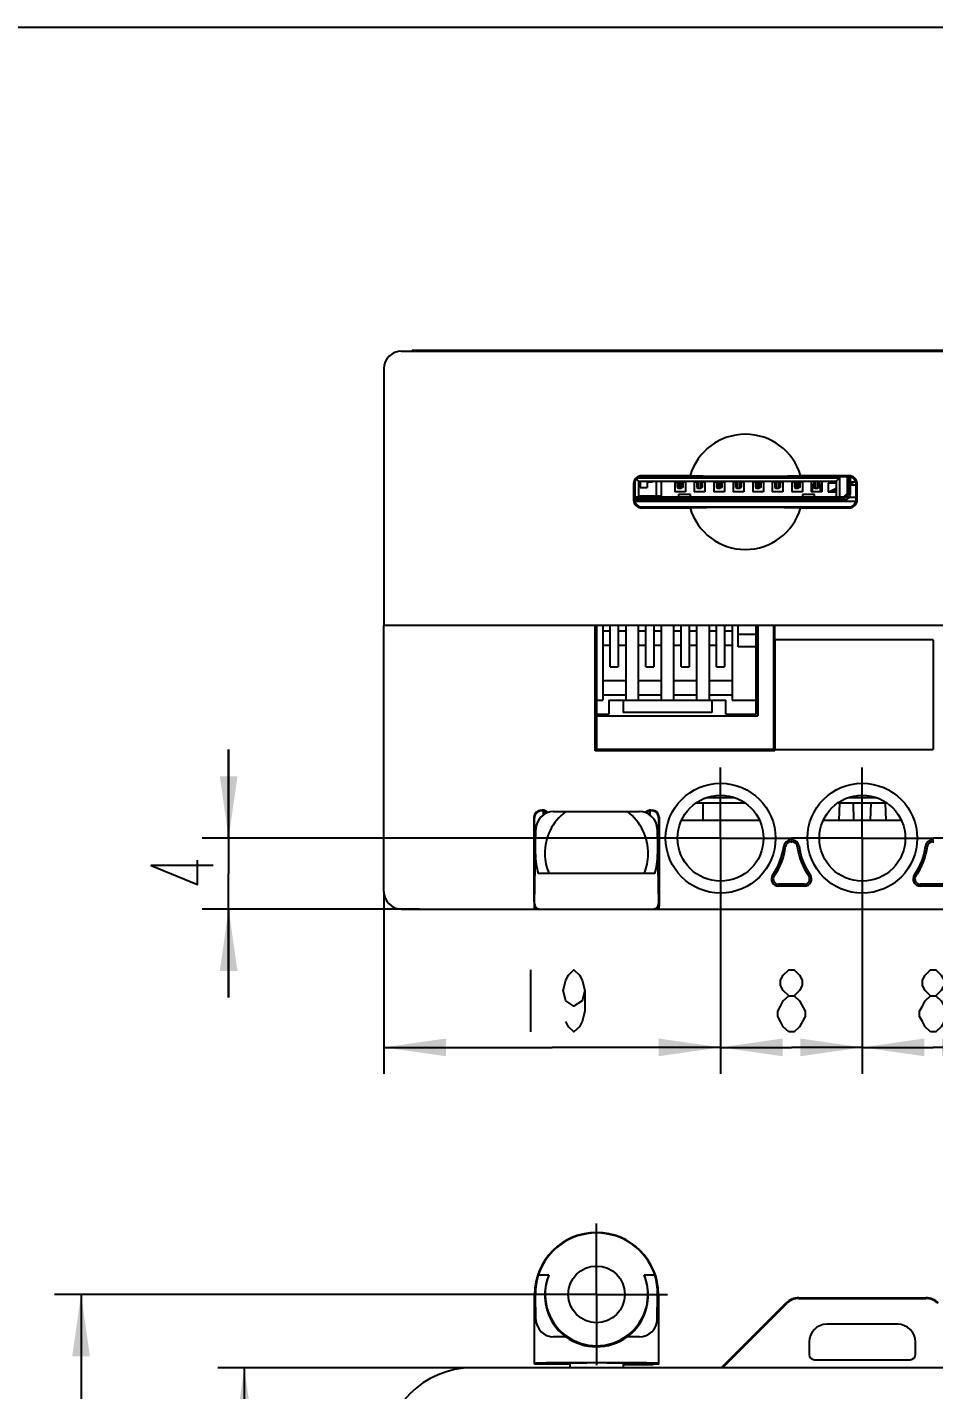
# Model space of a CAD drawing. Header units: millimetres. Extents: x 0 to 297, y 0 to 210.
# Drawn here: x 64.2 to 115.3, y 133.1 to 210 of the extents above; entities that cross this region are included whole.
import ezdxf

# ---------------------------------------------------------------- set-up
doc = ezdxf.new("R2010")
doc.units = ezdxf.units.MM
doc.header["$LTSCALE"] = 16.335
doc.linetypes.add('CENTER', pattern=[0.6, 0.375, -0.075, 0.075, -0.075])
doc.layers.get('0').update_dxf_attribs({"linetype": 'CONTINUOUS'})
for name, color, linetype in [('000_19_DXF_CONTINUOUS_LINE', 7, 'CONTINUOUS'), ('00_11_DXF_CONTINUOUS_LINE', 7, 'CONTINUOUS'), ('01-PBG-10-01DXF_CONTINUOUS_LINE', 7, 'CONTINUOUS'), ('2022-08-16_CDXF_CONTINUOUS_LINE', 7, 'CONTINUOUS'), ('2022-09-08_CDXF_CONTINUOUS_LINE', 7, 'CONTINUOUS'), ('CORE300_100_DXF_CONTINUOUS_LINE', 7, 'CONTINUOUS'), ('CORE300_100_DXF_DIMENSION', 7, 'CONTINUOUS'), ('CORES3_DXF_AXIS', 7, 'CONTINUOUS'), ('CORES3_DXF_DIMENSION', 7, 'CONTINUOUS'), ('CORES3_DXF_FORMAT', 7, 'CONTINUOUS'), ('DINBASE-60-0DXF_CONTINUOUS_LINE', 7, 'CONTINUOUS'), ('GROVE_RED_DIDXF_CONTINUOUS_LINE', 7, 'CONTINUOUS'), ('STA0226C0A_1_DXF_DIMENSION', 7, 'CONTINUOUS'), ('STA0226C0A_1DXF_CONTINUOUS_LINE', 7, 'CONTINUOUS'), ('TMP_DWG_1_1_DXF_CONTINUOUS_LINE', 7, 'CONTINUOUS')]:
    doc.layers.add(name, color=color, linetype=linetype)
doc.styles.get("Standard").update_dxf_attribs({"font": 'CHANGFANGSONG.TTF'})
doc.dimstyles.new('DIMSTYLE_1', dxfattribs={"dimtxt": 3.5, "dimasz": 3.5, "dimexe": 1.5, "dimexo": 0, "dimgap": 0.875, "dimtad": 1, "dimdec": 3, "dimdsep": 46, "dimtxsty": 'STANDARD', "dimblk": '_FILLED', "dimblk1": '_FILLED', "dimblk2": '_FILLED', "dimcen": 0.09, "dimclrt": 3, "dimadec": 3, "dimazin": 2, "dimtp": 0.3, "dimtm": 0.3, "dimtfac": 1, "dimtdec": 3, "dimtofl": 0, "dimtmove": 0, "dimatfit": 3, "dimldrblk": '_FILLED', "dimfxl": 1, "dimtolj": 1, "dimarcsym": 0})
doc.dimstyles.new('DIMSTYLE_2', dxfattribs={"dimtxt": 3.5, "dimasz": 3.5, "dimexe": 1.5, "dimexo": 0, "dimgap": 0.875, "dimtad": 1, "dimdec": 3, "dimdsep": 46, "dimtxsty": 'STANDARD', "dimblk": '_FILLED', "dimblk1": '_FILLED', "dimblk2": '_FILLED', "dimcen": 0.09, "dimclrt": 3, "dimadec": 3, "dimazin": 2, "dimtp": 0.2, "dimtm": 0.2, "dimtfac": 1, "dimtdec": 3, "dimtofl": 0, "dimtmove": 0, "dimatfit": 3, "dimldrblk": '_FILLED', "dimfxl": 1, "dimtolj": 1, "dimarcsym": 0})
doc.dimstyles.new('DIMSTYLE_4', dxfattribs={"dimtxt": 3.5, "dimasz": 3.5, "dimexe": 1.5, "dimexo": 0, "dimgap": 0.875, "dimtad": 1, "dimdec": 0, "dimdsep": 46, "dimtxsty": 'STANDARD', "dimblk": '_FILLED', "dimblk1": '_FILLED', "dimblk2": '_FILLED', "dimcen": 0.09, "dimclrt": 3, "dimadec": 3, "dimazin": 2, "dimtp": 0.3, "dimtm": 0.3, "dimtfac": 1, "dimtdec": 0, "dimtofl": 0, "dimtmove": 0, "dimatfit": 3, "dimldrblk": '_FILLED', "dimfxl": 1, "dimtolj": 1, "dimarcsym": 0})
doc.dimstyles.new('DIMSTYLE_6', dxfattribs={"dimtxt": 3.5, "dimasz": 3.5, "dimexe": 1.5, "dimexo": 0, "dimgap": 0.875, "dimtad": 1, "dimdec": 3, "dimdsep": 46, "dimtxsty": 'STANDARD', "dimblk": '_FILLED', "dimblk1": '_FILLED', "dimblk2": '_FILLED', "dimcen": 0.09, "dimclrt": 3, "dimadec": 3, "dimazin": 2, "dimtp": 0.1, "dimtm": 0.1, "dimtfac": 1, "dimtdec": 3, "dimtofl": 0, "dimtmove": 0, "dimatfit": 3, "dimldrblk": '_FILLED', "dimfxl": 1, "dimtolj": 1, "dimarcsym": 0})

# ---------------------------------------------------------------- blocks, each defined once
blk = doc.blocks.new('_FILLED')
at = {"color": 0, "linetype": 'BYBLOCK'}
blk.add_solid([(0, 0), (-1, 0.143), (-1, -0.143)], dxfattribs=at)
blk = doc.blocks.new('*D1')
at = {"layer": 'STA0226C0A_1_DXF_DIMENSION', "color": 1, "linetype": 'CONTINUOUS'}
for p, q in [((89.315, 134.329), (74.936, 134.329)), ((76.436, 134.329), (76.436, 107.329)), ((76.436, 80.329), (76.436, 107.329)), ((89.315, 80.329), (74.936, 80.329))]:
    blk.add_line(p, q, dxfattribs=at)
at = {"layer": 'STA0226C0A_1_DXF_DIMENSION', "color": 1, "linetype": 'CONTINUOUS', "xscale": 3.5, "yscale": 3.5, "zscale": 3.5}
for p, rotation in [((76.436, 134.329), 90), ((76.436, 80.329), 270)]:
    blk.add_blockref('_FILLED', p, dxfattribs=dict(at, rotation=rotation))
blk = doc.blocks.new('*D6')
at = {"layer": 'CORES3_DXF_DIMENSION', "color": 1, "linetype": 'CONTINUOUS'}
for p, q in [((92.315, 138.477), (65.723, 138.477)), ((67.223, 138.477), (67.223, 107.329)), ((67.223, 76.181), (67.223, 107.329)), ((92.315, 76.181), (65.723, 76.181))]:
    blk.add_line(p, q, dxfattribs=at)
at = {"layer": 'CORES3_DXF_DIMENSION', "color": 1, "linetype": 'CONTINUOUS', "xscale": 3.5, "yscale": 3.5, "zscale": 3.5}
for p, rotation in [((67.223, 138.477), 90), ((67.223, 76.181), 270)]:
    blk.add_blockref('_FILLED', p, dxfattribs=dict(at, rotation=rotation))
blk = doc.blocks.new('*D10')
at = {"layer": 'CORES3_DXF_DIMENSION', "color": 1, "linetype": 'CONTINUOUS'}
for p, q in [((103.315, 160.224), (103.315, 150.917)), ((111.315, 160.224), (111.315, 150.917)), ((103.315, 152.417), (107.315, 152.417)), ((111.315, 152.417), (107.315, 152.417))]:
    blk.add_line(p, q, dxfattribs=at)
at = {"layer": 'CORES3_DXF_DIMENSION', "color": 1, "linetype": 'CONTINUOUS', "xscale": 3.5, "yscale": 3.5, "zscale": 3.5, "rotation": 180}
blk.add_blockref('_FILLED', (103.315, 152.417), dxfattribs=at)
at = {"layer": 'CORES3_DXF_DIMENSION', "color": 1, "linetype": 'CONTINUOUS', "xscale": 3.5, "yscale": 3.5, "zscale": 3.5}
blk.add_blockref('_FILLED', (111.315, 152.417), dxfattribs=at)
blk = doc.blocks.new('*D11')
at = {"layer": 'CORES3_DXF_DIMENSION', "color": 1, "linetype": 'CONTINUOUS'}
for p, q in [((111.315, 160.224), (111.315, 150.917)), ((119.315, 160.224), (119.315, 150.917)), ((111.315, 152.417), (115.315, 152.417)), ((119.315, 152.417), (115.315, 152.417))]:
    blk.add_line(p, q, dxfattribs=at)
at = {"layer": 'CORES3_DXF_DIMENSION', "color": 1, "linetype": 'CONTINUOUS', "xscale": 3.5, "yscale": 3.5, "zscale": 3.5, "rotation": 180}
blk.add_blockref('_FILLED', (111.315, 152.417), dxfattribs=at)
at = {"layer": 'CORES3_DXF_DIMENSION', "color": 1, "linetype": 'CONTINUOUS', "xscale": 3.5, "yscale": 3.5, "zscale": 3.5}
blk.add_blockref('_FILLED', (119.315, 152.417), dxfattribs=at)
blk = doc.blocks.new('*D12')
at = {"layer": 'CORES3_DXF_DIMENSION', "color": 1, "linetype": 'CONTINUOUS'}
for p, q in [((84.315, 161.224), (84.315, 150.917)), ((103.315, 160.224), (103.315, 150.917)), ((84.315, 152.417), (93.815, 152.417)), ((103.315, 152.417), (93.815, 152.417))]:
    blk.add_line(p, q, dxfattribs=at)
at = {"layer": 'CORES3_DXF_DIMENSION', "color": 1, "linetype": 'CONTINUOUS', "xscale": 3.5, "yscale": 3.5, "zscale": 3.5, "rotation": 180}
blk.add_blockref('_FILLED', (84.315, 152.417), dxfattribs=at)
at = {"layer": 'CORES3_DXF_DIMENSION', "color": 1, "linetype": 'CONTINUOUS', "xscale": 3.5, "yscale": 3.5, "zscale": 3.5}
blk.add_blockref('_FILLED', (103.315, 152.417), dxfattribs=at)
blk = doc.blocks.new('*D14')
at = {"layer": 'CORE300_100_DXF_DIMENSION', "color": 1, "linetype": 'CONTINUOUS'}
for p, q in [((75.553, 164.224), (75.553, 169.224)), ((75.553, 169.224), (75.553, 162.224)), ((99.315, 164.224), (74.053, 164.224)), ((75.553, 155.224), (75.553, 162.224)), ((86.315, 160.224), (74.053, 160.224)), ((75.553, 160.224), (75.553, 155.224))]:
    blk.add_line(p, q, dxfattribs=at)
at = {"layer": 'CORE300_100_DXF_DIMENSION', "color": 1, "linetype": 'CONTINUOUS', "xscale": 3.5, "yscale": 3.5, "zscale": 3.5}
for p, rotation in [((75.553, 164.224), 269.9999999998), ((75.553, 160.224), 89.9999999998)]:
    blk.add_blockref('_FILLED', p, dxfattribs=dict(at, rotation=rotation))

msp = doc.modelspace()

# ---------------------------------------------------------------- linework, layer by layer
at = {"layer": '000_19_DXF_CONTINUOUS_LINE', "color": 7, "linetype": 'CONTINUOUS'}
for p, q in [((93.8942, 165.7244), (98.7368, 165.7244)), ((92.8208, 160.5296), (92.8943, 164.7419)), ((99.7366, 164.7419), (99.8102, 160.5296)), ((99.6013, 162.2244), (93.0296, 162.2244)), ((93.1208, 160.2244), (99.5102, 160.2244)), ((93.0296, 139.5767), (93.6322, 139.5767)), ((98.9988, 139.5767), (99.6013, 139.5767)), ((92.8208, 134.532), (92.8208, 138.4767)), ((92.8943, 137.0593), (92.8696, 138.4767)), ((99.7366, 137.0593), (99.7614, 138.4767)), ((99.8102, 138.4767), (99.8102, 134.5319)), ((94.5811, 136.0767), (93.8942, 136.0767)), ((98.7368, 136.0767), (98.0499, 136.0767)), ((92.8208, 134.532), (92.8943, 134.6056)), ((93.8941, 134.6227), (96.3151, 134.6227)), ((94.8155, 134.5965), (94.8155, 134.329)), ((96.3159, 134.6227), (98.7369, 134.6227)), ((97.8155, 134.5965), (97.8155, 134.329)), ((99.8102, 134.532), (99.7366, 134.6056)), ((92.8208, 134.532), (92.8208, 134.532)), ((94.8155, 134.532), (92.8208, 134.532)), ((97.8155, 134.5267), (99.5102, 134.5267)), ((99.8102, 134.532), (99.8102, 134.5319))]:
    msp.add_line(p, q, dxfattribs=at)
msp.add_circle((96.3155, 138.4767), 1.6, dxfattribs=at)
for centre, radius, start, end in [((93.8942, 164.7244), 1, 90, 179), ((96.3164, 163.3752), 2.9206, 126.451773, 180.996739), ((96.3146, 163.3752), 2.9206, 359.003253, 53.548221), ((98.7368, 164.7244), 1, 1, 90), ((96.3192, 163.3763), 2.9235, 181.016323, 203.203619), ((96.3118, 163.3763), 2.9235, 336.796398, 358.983639), ((93.1208, 160.5244), 0.3, 179, 270), ((99.5102, 160.5244), 0.3, 270, 1), ((96.3155, 138.4767), 3.4947, 0, 180), ((96.3155, 138.4767), 3.4651, 18.508907, 161.491093), ((96.3192, 138.4248), 2.9235, 156.796398, 178.98366), ((96.3155, 138.4767), 2.9, 157.70903, 22.29097), ((96.3118, 138.4248), 2.9235, 1.016323, 23.203619), ((96.3164, 138.4259), 2.9206, 179.003253, 233.54822), ((96.3146, 138.4259), 2.9206, 306.451776, 0.996743), ((96.3155, 138.4767), 2.9611, 234.145946, 305.854054)]:
    msp.add_arc(centre, radius, start, end, dxfattribs=at)
for centre, major_axis, ratio, start_param, end_param in [((96.3155, 163.2642), (0, 3.4469), 0.9998476, 1.5533404, 1.8772386), ((96.3155, 163.2642), (0, 3.4469), 0.9998476, -1.8772386, -1.5533404), ((96.3155, 138.5369), (0, 3.4469), 0.9998476, 1.264354, 1.5882523), ((96.3155, 138.5369), (0, 3.4469), 0.9998476, -1.5882523, -1.264354), ((93.8942, 137.0767), (1, 0), 1, -3.1241394, -1.5707963), ((98.7368, 137.0767), (1, 0), 1, -1.5707963, -0.0174533)]:
    msp.add_ellipse(centre, major_axis=major_axis, ratio=ratio, start_param=start_param, end_param=end_param, dxfattribs=at)
for points, knots in [([(92.8943, 134.6056), (92.8945, 134.6058), (92.8952, 134.6061), (92.8973, 134.6067), (92.9015, 134.6074), (92.9082, 134.6082), (92.9172, 134.609), (92.9286, 134.6098), (92.9422, 134.6106), (92.958, 134.6114), (92.9835, 134.6125), (93.0207, 134.6138), (93.0713, 134.6152), (93.1298, 134.6165), (93.1954, 134.6178), (93.2676, 134.6189), (93.375, 134.6203), (93.5202, 134.6216), (93.7036, 134.6225), (93.8298, 134.6227), (93.8941, 134.6227)], [0, 0, 0, 0, 0.0008327, 0.0022051, 0.0066561, 0.0134138, 0.0224803, 0.0338453, 0.0474807, 0.063353, 0.0814283, 0.124024, 0.1748572, 0.2334637, 0.2992805, 0.3716994, 0.4500316, 0.62145, 0.8070975, 1, 1, 1, 1]), ([(94.8155, 134.5965), (94.8155, 134.5968), (94.8161, 134.5974), (94.8185, 134.5983), (94.8239, 134.5994), (94.8329, 134.6006), (94.8455, 134.6018), (94.8616, 134.603), (94.8812, 134.6042), (94.9043, 134.6054), (94.9307, 134.6066), (94.9605, 134.6078), (95.0067, 134.6094), (95.0722, 134.6112), (95.1596, 134.6133), (95.2581, 134.6152), (95.3667, 134.6169), (95.4846, 134.6184), (95.6104, 134.6197), (95.7906, 134.6212), (96.0263, 134.6224), (96.2176, 134.6227), (96.3151, 134.6227)], [0, 0, 0, 0, 0.0005235, 0.0015243, 0.0052361, 0.0113013, 0.0197295, 0.0305083, 0.0436118, 0.0590126, 0.0766796, 0.0965681, 0.1186285, 0.1690582, 0.2274821, 0.2933455, 0.3660087, 0.4447792, 0.528897, 0.6175537, 0.8050195, 1, 1, 1, 1]), ([(96.3159, 134.6227), (96.4134, 134.6227), (96.6047, 134.6224), (96.8404, 134.6212), (97.0206, 134.6197), (97.1464, 134.6184), (97.2642, 134.6169), (97.3729, 134.6152), (97.4714, 134.6133), (97.5588, 134.6112), (97.6243, 134.6094), (97.6705, 134.6078), (97.7003, 134.6066), (97.7267, 134.6054), (97.7498, 134.6042), (97.7694, 134.603), (97.7855, 134.6018), (97.7981, 134.6006), (97.8071, 134.5994), (97.8125, 134.5983), (97.8149, 134.5974), (97.8155, 134.5968), (97.8155, 134.5965)], [0, 0, 0, 0, 0.1949813, 0.3824474, 0.4711041, 0.5552219, 0.6339923, 0.7066554, 0.7725187, 0.8309424, 0.881372, 0.9034323, 0.9233208, 0.9409877, 0.9563884, 0.969492, 0.9802706, 0.9886989, 0.994764, 0.9984757, 0.9994765, 1, 1, 1, 1]), ([(98.7369, 134.6227), (98.8012, 134.6227), (98.9274, 134.6225), (99.1108, 134.6216), (99.256, 134.6203), (99.3634, 134.6189), (99.4356, 134.6178), (99.5012, 134.6165), (99.5596, 134.6152), (99.6103, 134.6138), (99.6475, 134.6125), (99.673, 134.6114), (99.6888, 134.6106), (99.7024, 134.6098), (99.7137, 134.609), (99.7228, 134.6082), (99.7295, 134.6074), (99.7336, 134.6067), (99.7358, 134.6061), (99.7364, 134.6058), (99.7366, 134.6056)], [0, 0, 0, 0, 0.1929027, 0.3785502, 0.5499686, 0.6283009, 0.7007197, 0.7665365, 0.825143, 0.8759762, 0.9185718, 0.9366471, 0.9525194, 0.9661547, 0.9775198, 0.9865862, 0.9933439, 0.9977949, 0.9991673, 1, 1, 1, 1]), ([(99.8102, 134.5319), (99.8102, 134.5318), (99.8095, 134.5316), (99.8086, 134.5314), (99.8067, 134.5311), (99.8042, 134.5309), (99.801, 134.5306), (99.7953, 134.5303), (99.7865, 134.5299), (99.7739, 134.5294), (99.7589, 134.529), (99.7414, 134.5286), (99.7217, 134.5282), (99.6999, 134.5279), (99.6675, 134.5275), (99.6235, 134.5271), (99.568, 134.5268), (99.5297, 134.5267), (99.5102, 134.5267)], [0, 0, 0, 0, 0.0014844, 0.0051978, 0.0112593, 0.0196784, 0.0304499, 0.0435601, 0.0766445, 0.1185913, 0.1690324, 0.2274667, 0.29333, 0.3660155, 0.444788, 0.6175244, 0.8050962, 1, 1, 1, 1])]:
    msp.add_open_spline(points, degree=3, knots=knots, dxfattribs=at)
at = {"layer": '00_11_DXF_CONTINUOUS_LINE', "color": 7, "linetype": 'CONTINUOUS'}
for p, q in [((107.0226, 137.9949), (103.3566, 134.329)), ((103.4183, 134.329), (107.0535, 137.9641)), ((107.7297, 138.2878), (114.9013, 138.2878)), ((107.7297, 138.2442), (114.9013, 138.2442)), ((113.3155, 136.7878), (109.3155, 136.7878)), ((108.3155, 135.7878), (108.3155, 135.0878)), ((114.3155, 135.0878), (114.3155, 135.7878)), ((108.6155, 134.7878), (114.0155, 134.7878))]:
    msp.add_line(p, q, dxfattribs=at)
for centre, radius, start, end in [((107.7297, 137.2878), 1, 90, 135), ((107.7297, 137.2878), 0.9564, 90, 135), ((114.9013, 137.2878), 1, 45, 90), ((114.9013, 137.2878), 0.9564, 45, 90), ((109.3155, 135.7878), 1, 90, 180), ((113.3155, 135.7878), 1, 0, 90), ((108.6155, 135.0878), 0.3, 180, 270), ((114.0155, 135.0878), 0.3, 270, 360)]:
    msp.add_arc(centre, radius, start, end, dxfattribs=at)
at = {"layer": '01-PBG-10-01DXF_CONTINUOUS_LINE', "color": 7, "linetype": 'CONTINUOUS'}
msp.add_line((110.951, 183.2244), (98.48, 183.2244), dxfattribs=at)
at = {"layer": '2022-08-16_CDXF_CONTINUOUS_LINE', "color": 6, "linetype": 'CONTINUOUS'}
for p, q in [((108.9104, 184.1794), (108.9104, 184.3744)), ((108.9818, 183.7744), (108.9104, 184.1794)), ((108.9104, 184.1794), (109.0303, 184.1794)), ((110.6303, 184.1794), (110.9655, 184.1794)), ((110.7479, 184.3244), (110.7479, 184.1794)), ((110.5911, 183.4794), (110.9655, 183.4794))]:
    msp.add_line(p, q, dxfattribs=at)
at = {"layer": '2022-09-08_CDXF_CONTINUOUS_LINE', "color": 7, "linetype": 'CONTINUOUS'}
for p, q in [((110.4603, 184.6244), (110.4603, 183.6744)), ((110.4803, 183.6244), (110.4803, 184.6244)), ((110.5103, 184.6244), (110.5103, 183.6244)), ((110.6303, 184.6244), (110.6303, 183.6244)), ((98.4803, 184.3252), (98.4803, 183.4744)), ((98.5668, 184.4879), (98.6803, 184.3744)), ((98.6759, 184.5744), (110.0303, 184.5744)), ((98.6803, 184.3744), (98.6803, 183.4744)), ((98.6803, 184.3744), (109.8303, 184.3744)), ((98.7803, 184.3744), (98.7803, 184.0244)), ((98.7803, 184.0244), (99.1803, 184.0244)), ((99.1803, 184.3744), (99.1803, 184.0244)), ((99.4803, 184.3244), (99.1803, 184.3244)), ((99.4803, 184.3244), (99.4803, 184.3744)), ((99.6803, 184.3744), (99.6803, 183.4744)), ((99.9803, 183.4744), (99.9803, 184.3744)), ((100.7303, 184.3744), (100.7303, 183.7744)), ((100.8803, 184.3244), (100.7303, 184.3244)), ((100.8803, 184.0144), (100.8803, 184.3744)), ((100.8803, 184.0144), (100.9603, 183.9744)), ((100.9603, 184.3744), (100.9603, 183.9744)), ((100.9603, 183.9744), (101.1003, 183.9744)), ((101.1003, 183.9744), (101.1003, 184.3744)), ((101.1803, 184.0144), (101.1003, 183.9744)), ((101.1803, 184.3744), (101.1803, 184.0144)), ((101.3303, 184.3244), (101.1803, 184.3244)), ((101.3303, 184.3744), (101.3303, 183.7744)), ((101.8303, 184.3744), (101.8303, 183.7744)), ((101.9803, 184.3244), (101.8303, 184.3244)), ((101.9803, 184.3744), (101.9803, 184.0144)), ((101.9803, 184.0144), (102.0603, 183.9744)), ((102.0603, 184.3744), (102.0603, 183.9744)), ((102.0603, 183.9744), (102.2003, 183.9744)), ((102.2003, 183.9744), (102.2003, 184.3744)), ((102.2803, 184.0144), (102.2003, 183.9744)), ((102.2803, 184.3744), (102.2803, 184.0144)), ((102.4303, 184.3244), (102.2803, 184.3244)), ((102.4303, 184.3744), (102.4303, 183.7744)), ((102.9303, 184.3744), (102.9303, 183.7744)), ((103.0803, 184.3244), (102.9303, 184.3244)), ((103.0803, 184.3744), (103.0803, 184.0144)), ((103.0803, 184.0144), (103.1603, 183.9744)), ((103.1603, 184.3744), (103.1603, 183.9744)), ((103.1603, 183.9744), (103.3003, 183.9744)), ((103.3003, 183.9744), (103.3003, 184.3744)), ((103.3803, 184.0144), (103.3003, 183.9744)), ((103.3803, 184.3744), (103.3803, 184.0144)), ((103.5303, 184.3244), (103.3803, 184.3244)), ((103.5303, 184.3744), (103.5303, 183.7744)), ((104.0303, 184.3744), (104.0303, 183.7744)), ((104.1803, 184.3244), (104.0303, 184.3244)), ((104.1803, 184.3267), (104.167, 184.3744)), ((104.1803, 184.0144), (104.1803, 184.3744)), ((104.1803, 184.0144), (104.2603, 183.9744)), ((104.2603, 184.3744), (104.2603, 183.9744)), ((104.2603, 183.9744), (104.4003, 183.9744)), ((104.4003, 183.9744), (104.4003, 184.3744)), ((104.4803, 184.0144), (104.4003, 183.9744)), ((104.4935, 184.3744), (104.4803, 184.3267)), ((104.4803, 184.3744), (104.4803, 184.0144)), ((104.6303, 184.3244), (104.4803, 184.3244)), ((104.6303, 184.3744), (104.6303, 183.7744)), ((105.1303, 184.3744), (105.1303, 183.7744)), ((105.2803, 184.3244), (105.1303, 184.3244)), ((105.2803, 184.3744), (105.2803, 184.0144)), ((105.2803, 184.0144), (105.3603, 183.9744)), ((105.3603, 184.3744), (105.3603, 183.9744)), ((105.3603, 183.9744), (105.5003, 183.9744)), ((105.5003, 183.9744), (105.5003, 184.3744)), ((105.5803, 184.0144), (105.5003, 183.9744)), ((105.5803, 184.3744), (105.5803, 184.0144)), ((105.7303, 184.3244), (105.5803, 184.3244)), ((105.7303, 184.3744), (105.7303, 183.7744)), ((106.2303, 184.3744), (106.2303, 183.7744)), ((106.3803, 184.3244), (106.2303, 184.3244)), ((106.2417, 184.3232), (106.2469, 184.3726)), ((106.3803, 184.3267), (106.367, 184.3744)), ((106.3803, 184.3744), (106.3803, 184.0144)), ((106.3803, 184.0144), (106.4603, 183.9744)), ((106.4603, 184.3744), (106.4603, 183.9744)), ((106.4603, 183.9744), (106.6003, 183.9744)), ((106.6003, 183.9744), (106.6003, 184.3744)), ((106.6803, 184.0144), (106.6003, 183.9744)), ((106.6935, 184.3744), (106.6803, 184.3267)), ((106.6803, 184.3744), (106.6803, 184.0144)), ((106.8303, 184.3494), (106.6803, 184.3494)), ((106.8303, 184.3244), (106.6803, 184.3244)), ((106.8303, 184.3744), (106.8303, 183.7744)), ((107.3303, 184.3744), (107.3303, 183.7744)), ((107.4803, 184.3494), (107.3303, 184.3494)), ((107.4803, 184.3244), (107.3303, 184.3244)), ((107.4803, 184.3744), (107.4803, 184.0144)), ((107.4803, 184.0144), (107.5603, 183.9744)), ((107.5603, 184.3744), (107.5603, 183.9744)), ((107.5603, 183.9744), (107.7003, 183.9744)), ((107.7003, 183.9744), (107.7003, 184.3744)), ((107.7803, 184.0144), (107.7003, 183.9744)), ((107.7803, 184.3744), (107.7803, 184.0144)), ((107.9303, 184.3494), (107.7803, 184.3494)), ((107.9303, 184.3244), (107.7803, 184.3244)), ((107.9303, 184.3744), (107.9303, 183.7744)), ((108.4303, 184.3744), (108.4303, 183.7744)), ((108.4803, 184.1744), (108.4803, 183.7744)), ((108.5803, 184.3744), (108.5803, 184.0144)), ((108.5803, 184.0144), (108.6603, 183.9744)), ((108.6603, 184.3744), (108.6603, 183.9744)), ((108.6603, 183.9744), (108.8003, 183.9744)), ((108.8003, 183.9744), (108.8003, 184.3744)), ((108.8803, 184.0144), (108.8003, 183.9744)), ((108.8803, 184.3744), (108.8803, 184.0144)), ((109.0303, 184.3744), (109.0303, 183.7744)), ((109.3803, 184.2744), (109.3803, 183.7744)), ((109.8303, 184.2744), (109.3804, 184.2744)), ((109.8303, 183.9698), (109.471, 183.7744)), ((109.5303, 184.3744), (109.5303, 184.2744)), ((109.8303, 183.8974), (109.6042, 183.7744)), ((109.8303, 184.3744), (110.0303, 184.5744)), ((109.8303, 184.3744), (109.8303, 183.4744)), ((110.0303, 184.5744), (110.0303, 183.4744)), ((110.4603, 184.1744), (110.4803, 184.1744)), ((110.951, 184.3244), (110.6303, 184.3244)), ((110.3303, 183.4744), (98.4655, 183.4744)), ((98.4655, 183.4444), (110.3303, 183.4444)), ((110.3303, 183.3244), (98.4655, 183.3244)), ((99.9803, 183.5244), (98.6803, 183.5244)), ((99.7803, 183.5244), (99.7803, 183.4744)), ((101.3303, 183.7744), (100.7303, 183.7744)), ((100.9343, 183.5153), (100.8803, 183.4792)), ((101.6124, 183.6244), (100.9481, 183.6244)), ((101.6263, 183.5153), (101.6803, 183.4792)), ((102.4303, 183.7744), (101.8303, 183.7744)), ((103.5303, 183.7744), (102.9303, 183.7744)), ((104.6303, 183.7744), (104.0303, 183.7744)), ((105.7303, 183.7744), (105.1303, 183.7744)), ((106.8303, 183.7744), (106.2303, 183.7744)), ((107.9303, 183.7744), (107.3303, 183.7744)), ((107.9342, 183.5153), (107.8803, 183.4792)), ((108.6124, 183.6244), (107.9481, 183.6244)), ((109.0303, 183.7744), (108.4303, 183.7744)), ((108.6263, 183.5153), (108.6803, 183.4792)), ((109.3804, 183.7744), (109.8303, 183.7744)), ((110.4603, 183.6744), (110.2603, 183.4744))]:
    msp.add_line(p, q, dxfattribs=at)
at = {"layer": '2022-09-08_CDXF_CONTINUOUS_LINE', "color": 6, "linetype": 'CONTINUOUS'}
for p, q in [((108.9104, 184.1794), (108.9104, 184.3744)), ((108.9818, 183.7744), (108.9104, 184.1794)), ((108.9104, 184.1794), (109.0303, 184.1794)), ((110.6303, 184.1794), (110.9655, 184.1794)), ((110.7479, 184.3244), (110.7479, 184.1794)), ((110.5911, 183.4794), (110.9655, 183.4794))]:
    msp.add_line(p, q, dxfattribs=at)
at = {"layer": '2022-09-08_CDXF_CONTINUOUS_LINE', "color": 7, "linetype": 'CONTINUOUS'}
for centre, radius, start, end in [((108.3303, 184.1744), 0.15, 0, 48.189685), ((110.3303, 183.6244), 0.3, 270, 360), ((110.3303, 183.6244), 0.18, 270, 360), ((110.3303, 183.6244), 0.15, 270, 360)]:
    msp.add_arc(centre, radius, start, end, dxfattribs=at)
for centre, major_axis, ratio, start_param, end_param in [((100.9343, 183.6653), (0.0001, 0.15), 0.0357269, -3.1176687, -2.5953539), ((100.9476, 183.0244), (0.0005, 0.6), 0.0357269, 0.0000305, 0.5462388), ((101.6129, 183.0244), (-0.0005, 0.6), 0.0357268, -0.5462388, -0.0000305), ((101.6263, 183.6653), (-0.0001, 0.15), 0.0357268, -3.6878314, -3.1655166), ((107.9342, 183.6653), (0.0001, 0.15), 0.0357042, -3.1176688, -2.5953539), ((107.9476, 183.0244), (0.0005, 0.6), 0.0357042, 0.0000305, 0.5462387), ((108.6129, 183.0244), (-0.0005, 0.6), 0.035704, -0.5462387, -0.0000305), ((108.6263, 183.6653), (-0.0001, 0.15), 0.035704, -3.6878314, -3.1655166)]:
    msp.add_ellipse(centre, major_axis=major_axis, ratio=ratio, start_param=start_param, end_param=end_param, dxfattribs=at)
at = {"layer": 'CORE300_100_DXF_CONTINUOUS_LINE', "color": 7, "linetype": 'CONTINUOUS'}
for p, q in [((84.3155, 161.2244), (84.3155, 176.2244)), ((96.2456, 176.2244), (84.3155, 176.2244)), ((96.2456, 169.1546), (96.2456, 176.2244)), ((96.3123, 176.2244), (96.3144, 169.2233)), ((105.4171, 176.2244), (105.4163, 171.1236)), ((106.3166, 169.2233), (106.3187, 176.2244)), ((106.3853, 175.4244), (106.3853, 176.2244)), ((116.3155, 176.2244), (106.3853, 176.2244)), ((106.3783, 175.4244), (106.3783, 169.2244)), ((115.3155, 175.4244), (106.3853, 175.4244)), ((115.3155, 175.4244), (115.3155, 169.2244)), ((96.3138, 171.1236), (105.4163, 171.1236)), ((96.3144, 169.2233), (96.2456, 169.1546)), ((106.3166, 169.2233), (96.3144, 169.2233)), ((106.3166, 169.2233), (106.3853, 169.1546)), ((106.3853, 169.2244), (115.3155, 169.2244)), ((106.3853, 169.1546), (106.3853, 169.2244)), ((106.3853, 169.1546), (96.2456, 169.1546)), ((102.3155, 166.2244), (102.3155, 165.2244)), ((110.0203, 166.2244), (109.9853, 165.2244)), ((110.8003, 166.5244), (110.7979, 166.5907)), ((110.8456, 165.2244), (110.8107, 166.2244)), ((111.7853, 165.2244), (111.8203, 166.2244)), ((111.8307, 166.5244), (111.833, 166.5901)), ((112.6107, 166.2244), (112.6456, 165.2244)), ((92.7823, 165.4077), (92.7823, 161.2244)), ((92.8154, 160.2244), (92.8154, 165.3745)), ((93.1822, 165.8076), (93.2488, 165.8076)), ((93.2155, 165.7743), (93.2155, 165.7727)), ((93.3155, 165.5398), (93.3155, 165.7581)), ((99.3155, 165.7581), (99.3155, 165.5398)), ((99.3822, 165.8076), (99.4488, 165.8076)), ((99.4155, 165.7743), (99.4155, 165.7727)), ((99.8155, 165.3745), (99.8155, 160.2244)), ((99.8487, 165.4077), (99.8487, 161.2244)), ((105.5197, 165.2244), (101.1114, 165.2244)), ((113.5197, 165.2244), (109.1114, 165.2244)), ((107.2841, 164.1291), (107.3469, 164.1291)), ((107.2841, 164.0244), (107.3469, 164.0244)), ((115.2841, 164.1291), (115.3469, 164.1291)), ((115.2841, 164.0244), (115.3469, 164.0244)), ((108.0429, 161.6244), (106.5881, 161.6244)), ((108.0429, 161.5197), (106.5881, 161.5197)), ((116.0429, 161.6244), (114.5881, 161.6244)), ((116.0429, 161.5197), (114.5881, 161.5197)), ((85.3155, 160.2244), (93.1208, 160.2244)), ((99.5102, 160.2244), (123.1208, 160.2244))]:
    msp.add_line(p, q, dxfattribs=at)
for centre, radius in [((103.3155, 164.2244), 3.1), ((111.3155, 164.2244), 3.1), ((103.3155, 164.2244), 2.425), ((111.3155, 164.2244), 2.425)]:
    msp.add_circle(centre, radius, dxfattribs=at)
for centre, radius, start, end in [((93.2139, 165.3731), 0.3996, 43.102286, 89.778189), ((99.417, 165.3731), 0.3996, 90.219966, 136.906317), ((107.2841, 163.7244), 0.4047, 90, 172.819244), ((107.2841, 163.7244), 0.3, 90, 172.819244), ((107.3469, 163.7244), 0.4047, 7.180756, 90), ((107.3469, 163.7244), 0.3, 7.180756, 90), ((115.2841, 163.7244), 0.4047, 90, 172.819244), ((115.2841, 163.7244), 0.3, 90, 172.819244), ((103.3155, 164.2244), 3.5953, 324.900368, 352.819244), ((103.3155, 164.2244), 3.7, 324.900368, 352.819244), ((111.3155, 164.2244), 3.7, 187.180756, 215.099632), ((111.3155, 164.2244), 3.5953, 187.180756, 215.099632), ((111.3155, 164.2244), 3.5953, 324.900368, 352.819244), ((111.3155, 164.2244), 3.7, 324.900368, 352.819244), ((106.5881, 161.9244), 0.4047, 144.900368, 270), ((106.5881, 161.9244), 0.3, 144.900368, 270), ((108.0429, 161.9244), 0.4047, 270, 35.099632), ((108.0429, 161.9244), 0.3, 270, 35.099632), ((114.5881, 161.9244), 0.4047, 144.900368, 270), ((114.5881, 161.9244), 0.3, 144.900368, 270), ((85.3155, 161.2244), 1, 180, 270)]:
    msp.add_arc(centre, radius, start, end, dxfattribs=at)
for centre, major_axis, ratio, start_param, end_param in [((93.1823, 165.4075), (0.2829, -0.2829), 0.9996955, 2.3563468, 3.9268385), ((93.2226, 165.3673), (0.3762, -0.1597), 0.9751956, 2.8178587, 3.5340633), ((93.2173, 165.3726), (-0.2829, 0.2829), 0.9996955, -0.7811333, 0.0690413), ((93.2486, 165.4075), (0.2829, 0.2829), 0.9996955, -0.084893, 0.7852459), ((99.3823, 165.4075), (0.2829, -0.2829), 0.9996955, 2.3563468, 3.2264858), ((99.4137, 165.3726), (0.2829, 0.2829), 0.9996955, -0.0690413, 0.7811333), ((99.4486, 165.4075), (0.2829, 0.2829), 0.9996955, -0.7852459, 0.7852459), ((99.4084, 165.3673), (0.3762, 0.1597), 0.9751956, -0.3924706, 0.323734)]:
    msp.add_ellipse(centre, major_axis=major_axis, ratio=ratio, start_param=start_param, end_param=end_param, dxfattribs=at)
for points, knots in [([(92.7823, 161.2244), (92.7823, 161.1594), (92.7825, 161.0318), (92.7835, 160.8466), (92.785, 160.6759), (92.7868, 160.5458), (92.7886, 160.4538), (92.7899, 160.3956), (92.7914, 160.3453), (92.7929, 160.3035), (92.7944, 160.2706), (92.7958, 160.2487), (92.797, 160.2361), (92.7979, 160.2298), (92.7986, 160.2266), (92.7992, 160.2244), (92.7997, 160.2244)], [0, 0, 0, 0, 0.1948145, 0.3825074, 0.5552602, 0.7066636, 0.772553, 0.8309931, 0.8814109, 0.9233715, 0.9564512, 0.9803099, 0.9887326, 0.9948011, 0.9985191, 1, 1, 1, 1]), ([(99.8487, 161.2244), (99.8487, 161.1594), (99.8485, 161.0318), (99.8475, 160.8466), (99.846, 160.6759), (99.8442, 160.5458), (99.8424, 160.4538), (99.8411, 160.3956), (99.8396, 160.3453), (99.8381, 160.3034), (99.8366, 160.2706), (99.8352, 160.2487), (99.8339, 160.2361), (99.8331, 160.2298), (99.8324, 160.2266), (99.8317, 160.2244), (99.8312, 160.2244)], [0, 0, 0, 0, 0.1948161, 0.3825111, 0.5552593, 0.7066604, 0.7725502, 0.8309917, 0.8814119, 0.9233745, 0.9564543, 0.9803117, 0.9887337, 0.9948017, 0.9985192, 1, 1, 1, 1])]:
    msp.add_open_spline(points, degree=3, knots=knots, dxfattribs=at)
at = {"layer": 'CORE300_100_DXF_DIMENSION', "color": 3, "linetype": 'CONTINUOUS'}
msp.add_lwpolyline([(74.6784, 162.6838), (71.1784, 162.6838), (73.8034, 161.6119), (73.8034, 162.99)], dxfattribs=at)
at = {"layer": 'CORES3_DXF_AXIS', "color": 4, "linetype": 'CENTER'}
for p, q in [((103.3155, 164.2244), (103.3155, 168.2245)), ((111.3155, 164.2244), (111.3155, 168.2245)), ((103.3155, 164.2244), (99.3154, 164.2244)), ((103.3155, 164.2244), (107.3154, 164.2244)), ((103.3155, 164.2244), (103.3155, 160.2243)), ((111.3155, 164.2244), (107.3154, 164.2244)), ((111.3155, 164.2244), (115.3154, 164.2244)), ((111.3155, 164.2244), (111.3155, 160.2243)), ((119.3155, 164.2244), (115.3154, 164.2244)), ((96.3155, 138.4767), (96.3155, 142.4768)), ((96.3155, 138.4767), (92.3154, 138.4767)), ((96.3155, 138.4767), (96.3155, 134.4766)), ((96.3155, 138.4767), (100.3156, 138.4767))]:
    msp.add_line(p, q, dxfattribs=at)
at = {"layer": 'CORES3_DXF_DIMENSION', "color": 3, "linetype": 'CONTINUOUS'}
msp.add_line((92.5905, 156.7921), (92.5905, 153.2921), dxfattribs=at)
for points in [[(95.653, 155.6254), (95.4999, 155.0421), (95.0405, 154.7504), (94.5811, 155.0421), (94.428, 155.6254), (94.5811, 156.2087), (94.7342, 156.5004), (95.0405, 156.7921), (95.3467, 156.5004), (95.4999, 156.2087), (95.653, 155.6254), (95.653, 154.4587), (95.4999, 153.8754), (95.3467, 153.5837), (95.0405, 153.2921), (94.7342, 153.5837), (94.5811, 153.8754)], [(107.1624, 155.3337), (106.8561, 155.6254), (106.703, 155.9171), (106.703, 156.2087), (106.8561, 156.5004), (107.1624, 156.7921), (107.4686, 156.7921), (107.7749, 156.5004), (107.928, 156.2087), (107.928, 155.9171), (107.7749, 155.6254), (107.4686, 155.3337)], [(115.1624, 155.3337), (114.8561, 155.6254), (114.703, 155.9171), (114.703, 156.2087), (114.8561, 156.5004), (115.1624, 156.7921), (115.4686, 156.7921), (115.7749, 156.5004), (115.928, 156.2087), (115.928, 155.9171), (115.7749, 155.6254), (115.4686, 155.3337)], [(107.1624, 153.2921), (106.8561, 153.5837), (106.703, 153.8754), (106.5499, 154.1671), (106.5499, 154.4587), (106.703, 154.7504), (106.8561, 155.0421), (107.1624, 155.3337), (107.4686, 155.3337), (107.7749, 155.0421)], [(107.7749, 155.0421), (108.0811, 154.4587), (108.0811, 154.1671)], [(115.1624, 153.2921), (114.8561, 153.5837), (114.703, 153.8754), (114.5499, 154.1671), (114.5499, 154.4587), (114.703, 154.7504), (114.8561, 155.0421), (115.1624, 155.3337), (115.4686, 155.3337), (115.7749, 155.0421), (115.928, 154.7504), (116.0811, 154.4587), (116.0811, 154.1671), (115.928, 153.8754), (115.7749, 153.5837), (115.4686, 153.2921), (115.1624, 153.2921)], [(108.0811, 154.1671), (107.7749, 153.5837), (107.4686, 153.2921), (107.1624, 153.2921)]]:
    msp.add_lwpolyline(points, dxfattribs=at)
at = {"layer": 'CORES3_DXF_FORMAT', "color": 7, "linetype": 'CONTINUOUS'}
msp.add_line((0, 210), (297, 210), dxfattribs=at)
at = {"layer": 'DINBASE-60-0DXF_CONTINUOUS_LINE', "color": 7, "linetype": 'CONTINUOUS'}
for p, q in [((101.9447, 166.2244), (104.6856, 166.2244)), ((102.5596, 166.5244), (104.0703, 166.5244)), ((109.9447, 166.2244), (112.6856, 166.2244)), ((110.5596, 166.5244), (112.0703, 166.5244))]:
    msp.add_line(p, q, dxfattribs=at)
at = {"layer": 'GROVE_RED_DIDXF_CONTINUOUS_LINE', "color": 7, "linetype": 'CONTINUOUS'}
for p, q in [((96.3155, 176.2244), (96.3155, 175.0244)), ((96.6655, 176.2244), (96.6655, 172.0244)), ((97.0905, 173.8994), (97.0905, 176.2244)), ((97.5405, 176.2244), (97.5405, 173.8994)), ((97.9655, 176.2244), (97.9655, 172.0244)), ((98.6655, 176.2244), (98.6655, 172.0244)), ((99.0905, 173.8994), (99.0905, 176.2244)), ((99.5405, 176.2244), (99.5405, 173.8994)), ((99.9655, 176.2244), (99.9655, 172.0244)), ((100.6655, 176.2244), (100.6655, 172.0244)), ((101.0905, 173.8994), (101.0905, 176.2244)), ((101.5405, 176.2244), (101.5405, 173.8994)), ((101.9655, 176.2244), (101.9655, 172.0244)), ((102.6655, 176.2244), (102.6655, 172.0244)), ((103.0905, 173.8994), (103.0905, 176.2244)), ((103.5405, 176.2244), (103.5405, 173.8994)), ((103.9655, 176.2244), (103.9655, 172.0244)), ((104.3155, 175.0244), (104.3155, 176.2244)), ((105.3155, 171.2244), (105.3155, 176.2244)), ((96.3124, 175.7244), (96.3155, 175.7244)), ((96.6655, 175.9244), (97.0905, 175.9244)), ((97.5405, 175.9244), (97.9655, 175.9244)), ((98.6655, 175.9244), (99.0905, 175.9244)), ((99.5405, 175.9244), (99.9655, 175.9244)), ((100.6655, 175.9244), (101.0905, 175.9244)), ((101.5405, 175.9244), (101.9655, 175.9244)), ((102.6655, 175.9244), (103.0905, 175.9244)), ((103.5405, 175.9244), (103.9655, 175.9244)), ((105.3155, 175.7244), (104.3155, 175.7244)), ((96.3126, 175.0244), (96.3155, 175.0244)), ((96.6655, 175.1244), (97.0905, 175.1244)), ((97.5405, 175.1244), (97.9655, 175.1244)), ((98.6655, 175.1244), (99.0905, 175.1244)), ((99.5405, 175.1244), (99.9655, 175.1244)), ((100.6655, 175.1244), (101.0905, 175.1244)), ((101.5405, 175.1244), (101.9655, 175.1244)), ((102.6655, 175.1244), (103.0905, 175.1244)), ((103.5405, 175.1244), (103.9655, 175.1244)), ((105.3155, 175.0244), (104.3155, 175.0244)), ((97.0905, 173.8994), (97.5405, 173.8994)), ((99.0905, 173.8994), (99.5405, 173.8994)), ((101.0905, 173.8994), (101.5405, 173.8994)), ((103.0905, 173.8994), (103.5405, 173.8994)), ((96.6655, 173.1244), (97.9655, 173.1244)), ((98.6655, 173.1244), (99.9655, 173.1244)), ((100.6655, 173.1244), (101.9655, 173.1244)), ((102.6655, 173.1244), (103.9655, 173.1244)), ((96.6655, 172.3244), (97.9655, 172.3244)), ((98.6655, 172.3244), (99.9655, 172.3244)), ((100.6655, 172.3244), (101.9655, 172.3244)), ((102.6655, 172.3244), (103.9655, 172.3244)), ((96.3136, 172.0244), (96.6655, 172.0244)), ((97.0155, 172.0244), (97.0155, 171.2244)), ((97.0155, 172.0244), (103.6155, 172.0244)), ((97.8155, 172.0244), (97.8155, 171.3244)), ((102.8155, 172.0244), (102.8155, 171.3244)), ((103.6155, 171.2244), (103.6155, 172.0244)), ((103.9655, 172.0244), (105.3155, 172.0244)), ((96.3138, 171.2244), (97.0155, 171.2244)), ((102.8155, 171.3244), (97.8155, 171.3244)), ((103.6155, 171.2244), (105.3155, 171.2244))]:
    msp.add_line(p, q, dxfattribs=at)
at = {"layer": 'STA0226C0A_1DXF_CONTINUOUS_LINE', "color": 7, "linetype": 'CONTINUOUS'}
for p, q in [((85.3155, 191.7244), (137.3155, 191.7244)), ((84.3155, 190.7244), (84.3155, 176.2244)), ((101.5963, 184.6873), (98.8655, 184.6873)), ((110.5655, 184.6244), (98.8655, 184.6244)), ((110.5655, 184.6873), (107.8347, 184.6873)), ((98.4026, 184.2244), (98.4026, 183.3244)), ((98.4655, 184.2244), (98.4655, 183.3244)), ((110.9655, 183.3244), (110.9655, 184.2244)), ((111.0283, 183.3244), (111.0283, 184.2244)), ((98.8655, 182.9244), (110.5655, 182.9244)), ((101.5963, 182.8615), (98.8655, 182.8615)), ((110.5655, 182.8615), (107.8347, 182.8615)), ((138.3155, 176.2244), (84.3155, 176.2244)), ((133.3155, 134.329), (89.3155, 134.329))]:
    msp.add_line(p, q, dxfattribs=at)
for centre, radius, start, end in [((85.3155, 190.7244), 1, 90, 180), ((104.7155, 183.7744), 3.25, 16.312685, 163.687315), ((98.8655, 184.2244), 0.4629, 90, 180), ((98.8655, 184.2244), 0.4, 90, 180), ((110.5655, 184.2244), 0.4629, 0, 90), ((110.5655, 184.2244), 0.4, 0, 90), ((98.8655, 183.3244), 0.4629, 180, 270), ((98.8655, 183.3244), 0.4, 180, 270), ((110.5655, 183.3244), 0.4629, 270, 360), ((110.5655, 183.3244), 0.4, 270, 360), ((104.7155, 183.7744), 3.25, 196.312685, 343.687315), ((89.3155, 129.329), 5, 90, 180)]:
    msp.add_arc(centre, radius, start, end, dxfattribs=at)
for points, knots in [([(101.5963, 184.6873), (102.0886, 184.6746), (103.1283, 184.6569), (104.7155, 184.6484), (106.3027, 184.6569), (107.3424, 184.6746), (107.8347, 184.6873)], [0, 0, 0, 0, 0.2367882, 0.5000001, 0.7632118, 1, 1, 1, 1]), ([(104.7155, 182.8974), (104.1681, 182.8974), (103.1283, 182.8919), (102.0886, 182.8743), (101.5963, 182.8615)], [0, 0, 0, 0, 0.5264323, 1, 1, 1, 1]), ([(107.8347, 182.8615), (107.3424, 182.8743), (106.3027, 182.8919), (105.2629, 182.8974), (104.7155, 182.8974)], [0, 0, 0, 0, 0.4735677, 1, 1, 1, 1])]:
    msp.add_open_spline(points, degree=3, knots=knots, dxfattribs=at)
at = {"layer": 'TMP_DWG_1_1_DXF_CONTINUOUS_LINE', "color": 7, "linetype": 'CONTINUOUS'}
for q in [(85.9155, 191.7244), (136.7155, 191.7744)]:
    msp.add_line((85.9155, 191.7744), q, dxfattribs=at)

# ---------------------------------------------------------------- dimensions: what is measured, and where the dimension line sits
at = {"layer": 'CORE300_100_DXF_DIMENSION', "color": 1, "linetype": 'CONTINUOUS'}
dim = msp.add_linear_dim(base=(75.5534, 164.2244), p1=(86.3155, 160.2244), p2=(99.3154, 164.2244), angle=90, dimstyle='DIMSTYLE_6', dxfattribs=at)
dim.commit()
dim.dimension.update_dxf_attribs({"geometry": '*D14', "text_midpoint": (75.5534, 160.9994), "dimtype": 160})
at = {"layer": 'CORES3_DXF_DIMENSION', "color": 1, "linetype": 'CONTINUOUS'}
for base, p1, p2, angle, dimstyle, picture, middle in [((84.3155, 152.4171), (103.3155, 160.2243), (84.3155, 161.2244), 180, 'DIMSTYLE_2', '*D12', (91.3655, 152.4171)), ((111.3155, 152.4171), (119.3155, 160.2243), (111.3155, 160.2243), 180, 'DIMSTYLE_2', '*D11', (114.0905, 152.4171)), ((67.2227, 138.4767), (92.3154, 76.1812), (92.3154, 138.4767), 90, 'DIMSTYLE_4', '*D6', (67.2227, 104.879))]:
    dim = msp.add_linear_dim(base=base, p1=p1, p2=p2, angle=angle, dimstyle=dimstyle, dxfattribs=at)
    dim.commit()
    dim.dimension.update_dxf_attribs({"geometry": picture, "text_midpoint": middle, "dimtype": 160})
dim = msp.add_linear_dim(base=(111.3155, 152.4171), p1=(103.3155, 160.2243), p2=(111.3155, 160.2243), dimstyle='DIMSTYLE_2', dxfattribs=at)
dim.commit()
dim.dimension.update_dxf_attribs({"geometry": '*D10', "text_midpoint": (106.0905, 152.4171), "dimtype": 160})
at = {"layer": 'STA0226C0A_1_DXF_DIMENSION', "color": 1, "linetype": 'CONTINUOUS'}
dim = msp.add_linear_dim(base=(76.4355, 134.329), p1=(89.3155, 80.329), p2=(89.3155, 134.329), angle=90, dimstyle='DIMSTYLE_1', dxfattribs=at)
dim.commit()
dim.dimension.update_dxf_attribs({"geometry": '*D1', "text_midpoint": (76.4355, 104.879), "dimtype": 160})

doc.saveas('drawing.dxf')
